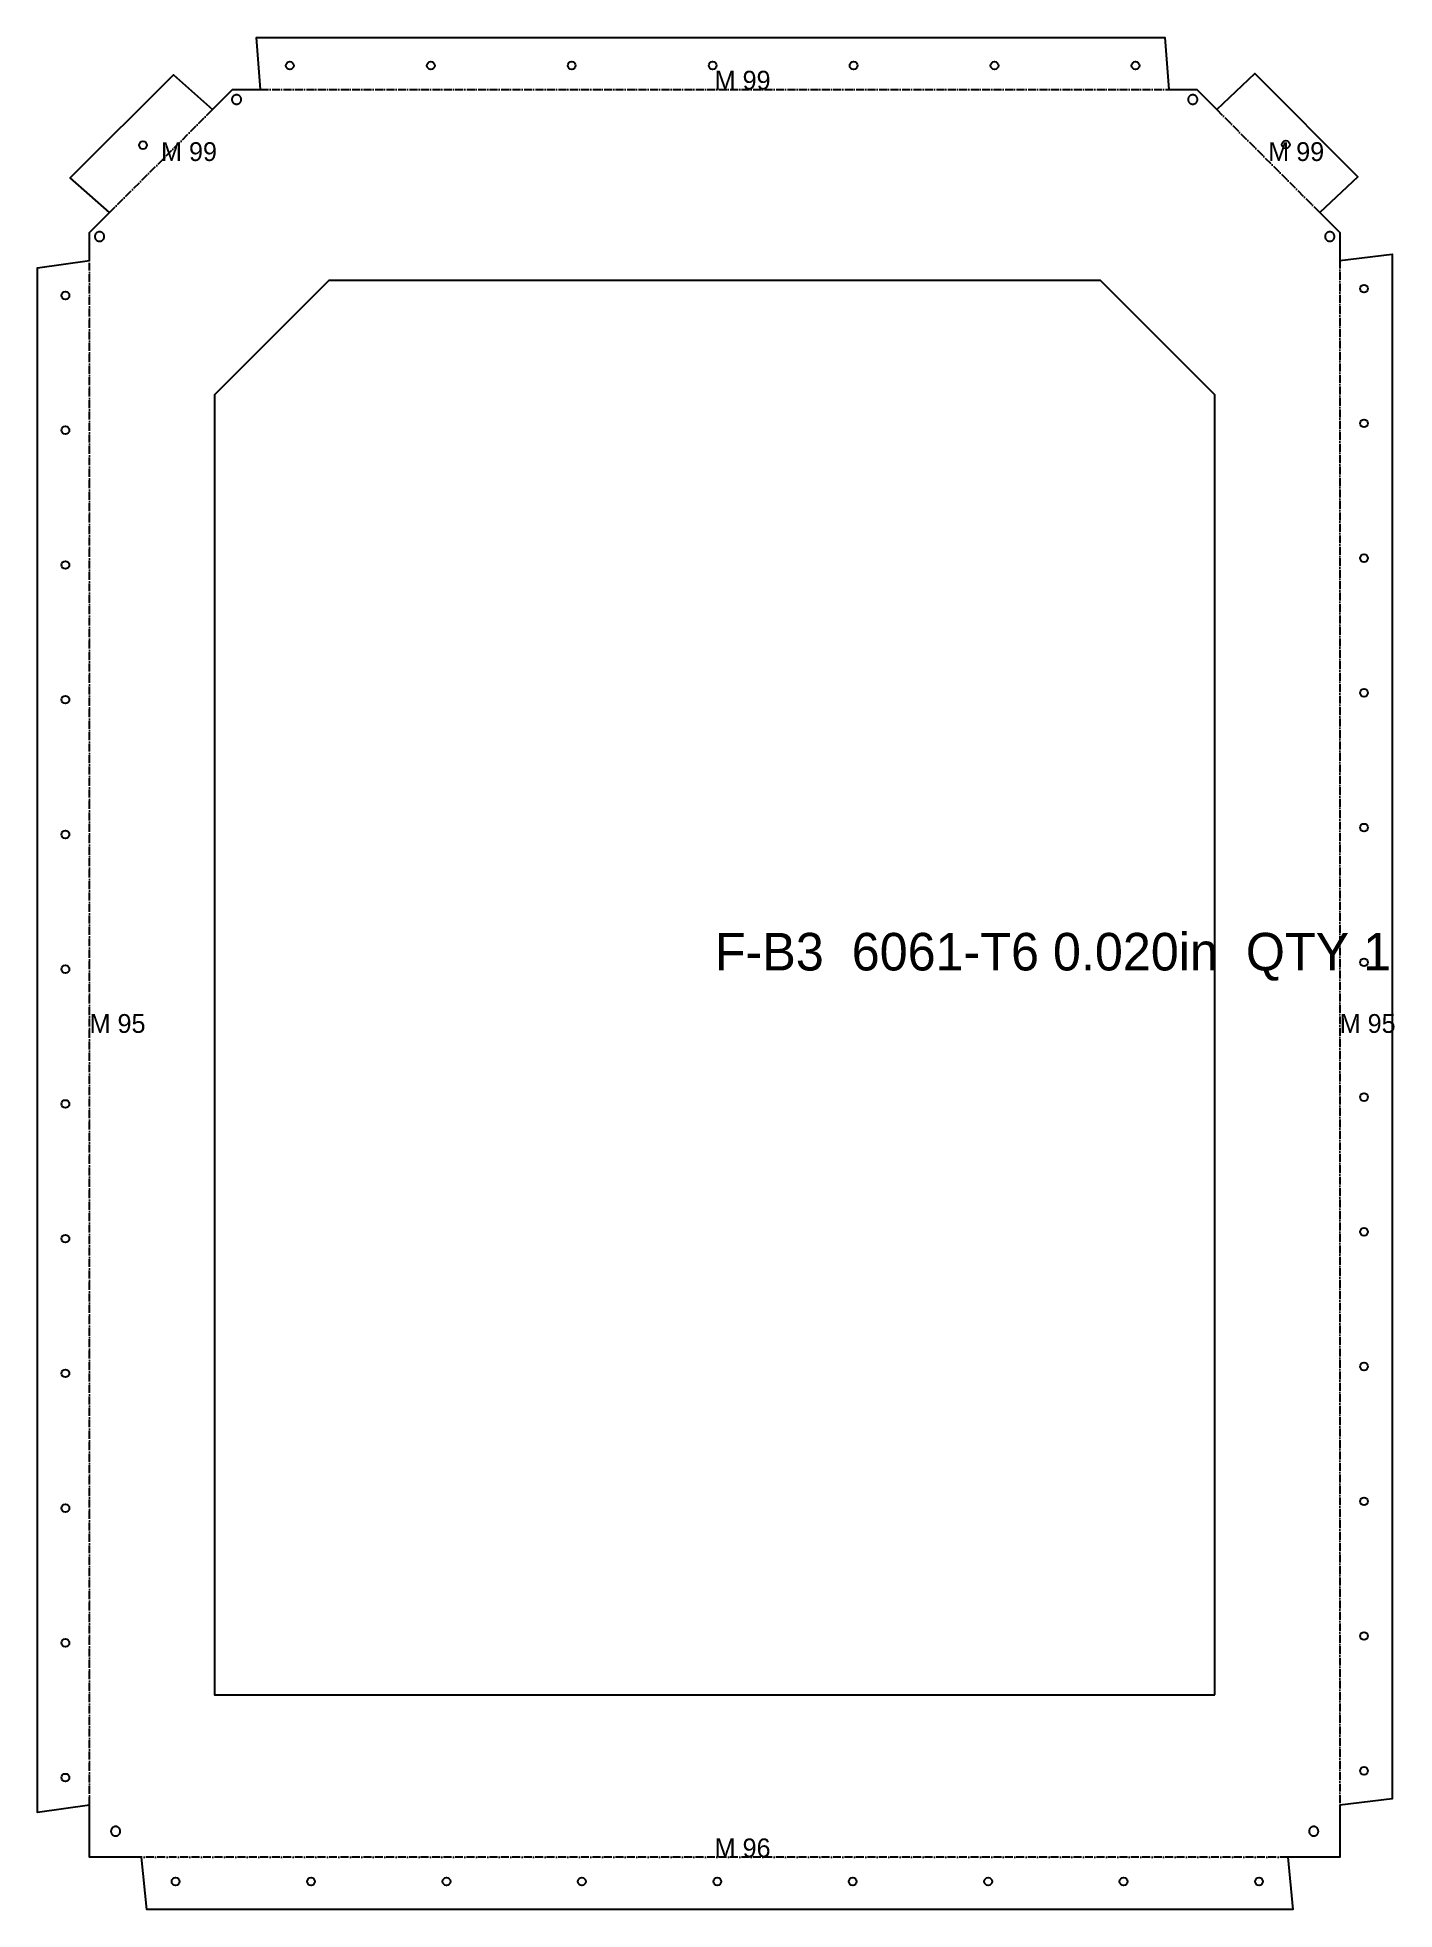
# Model space of a CAD drawing. Header units: millimetres. Extents: x -17 to 417, y -17 to 581.
import ezdxf

# ---------------------------------------------------------------- set-up
doc = ezdxf.new("R2010")
doc.units = ezdxf.units.MM
doc.linetypes.add('DASHDOT', pattern=[3.556, 2.54, -0.508, 0, -0.508])
for name, color, linetype in [('CUT', 7, 'CONTINUOUS'), ('ETCH', 8, 'CONTINUOUS'), ('HOLE', 6, 'CONTINUOUS'), ('MOUNTAIN', 5, 'DASHDOT')]:
    doc.layers.add(name, color=color, linetype=linetype)

msp = doc.modelspace()

# ---------------------------------------------------------------- linework, layer by layer
at = {"layer": 'CUT'}
for points in [[(0, 509.74), (0, 518.7), (6.33, 525.03), (-6.16, 536.09), (26.77, 569.02), (39.27, 557.97), (45.6, 564.3), (54.56, 564.3), (53.26, 580.95), (343.15, 580.95), (344.44, 564.3), (353.4, 564.3), (359.73, 557.97), (371.86, 569.42), (404.79, 536.48), (392.67, 525.03), (399, 518.7), (399, 509.74), (415.7, 511.76), (415.7, 18.62), (399, 16.6), (399, 0), (382.4, 0), (384.08, -16.69), (18.28, -16.69), (16.6, 0), (0, 0), (0, 16.6), (-16.65, 14.25), (-16.65, 507.39), (0, 509.74)], [(48.38, 561.43), (48.35, 561.57), (48.3, 561.71), (48.23, 561.84), (48.16, 561.97), (48.07, 562.09), (47.97, 562.19), (47.86, 562.29), (47.74, 562.38), (47.62, 562.46), (47.49, 562.52), (47.35, 562.57), (47.2, 562.6), (47.06, 562.63), (46.91, 562.63), (46.76, 562.63), (46.62, 562.6), (46.48, 562.57), (46.34, 562.52), (46.2, 562.46), (46.08, 562.38), (45.96, 562.29), (45.85, 562.19), (45.75, 562.09), (45.66, 561.97), (45.59, 561.84), (45.53, 561.71), (45.48, 561.57), (45.44, 561.43), (45.42, 561.28), (45.41, 561.13), (45.42, 560.99), (45.44, 560.84), (45.48, 560.7), (45.53, 560.56), (45.59, 560.43), (45.66, 560.3), (45.75, 560.18), (45.85, 560.07), (45.96, 559.97), (46.08, 559.89), (46.2, 559.81), (46.34, 559.75), (46.48, 559.7), (46.62, 559.66), (46.76, 559.64), (46.91, 559.63), (47.06, 559.64), (47.2, 559.66), (47.35, 559.7), (47.49, 559.75), (47.62, 559.81), (47.74, 559.89), (47.86, 559.97), (47.97, 560.07), (48.07, 560.18), (48.16, 560.3), (48.23, 560.43), (48.3, 560.56), (48.35, 560.7), (48.38, 560.84), (48.4, 560.99), (48.41, 561.13), (48.4, 561.28), (48.38, 561.43)], [(353.52, 561.57), (353.47, 561.71), (353.41, 561.84), (353.34, 561.97), (353.25, 562.09), (353.15, 562.19), (353.04, 562.29), (352.92, 562.38), (352.8, 562.46), (352.66, 562.52), (352.52, 562.57), (352.38, 562.6), (352.24, 562.63), (352.09, 562.63), (351.94, 562.63), (351.8, 562.6), (351.65, 562.57), (351.51, 562.52), (351.38, 562.46), (351.26, 562.38), (351.14, 562.29), (351.03, 562.19), (350.93, 562.09), (350.84, 561.97), (350.77, 561.84), (350.7, 561.71), (350.65, 561.57), (350.62, 561.43), (350.6, 561.28), (350.59, 561.13), (350.6, 560.99), (350.62, 560.84), (350.65, 560.7), (350.7, 560.56), (350.77, 560.43), (350.84, 560.3), (350.93, 560.18), (351.03, 560.07), (351.14, 559.97), (351.26, 559.89), (351.38, 559.81), (351.51, 559.75), (351.65, 559.7), (351.8, 559.66), (351.94, 559.64), (352.09, 559.63), (352.24, 559.64), (352.38, 559.66), (352.52, 559.7), (352.66, 559.75), (352.8, 559.81), (352.92, 559.89), (353.04, 559.97), (353.15, 560.07), (353.25, 560.18), (353.34, 560.3), (353.41, 560.43), (353.47, 560.56), (353.52, 560.7), (353.56, 560.84), (353.58, 560.99), (353.59, 561.13), (353.58, 561.28), (353.56, 561.43), (353.52, 561.57)], [(4.66, 517.54), (4.64, 517.68), (4.6, 517.82), (4.55, 517.96), (4.49, 518.1), (4.41, 518.22), (4.33, 518.34), (4.23, 518.45), (4.12, 518.55), (4, 518.64), (3.87, 518.71), (3.74, 518.77), (3.6, 518.82), (3.46, 518.86), (3.31, 518.88), (3.17, 518.89), (3.02, 518.88), (2.87, 518.86), (2.73, 518.82), (2.59, 518.77), (2.46, 518.71), (2.33, 518.64), (2.21, 518.55), (2.11, 518.45), (2.01, 518.34), (1.92, 518.22), (1.84, 518.1), (1.78, 517.96), (1.73, 517.82), (1.7, 517.68), (1.67, 517.54), (1.67, 517.39), (1.67, 517.24), (1.7, 517.1), (1.73, 516.95), (1.78, 516.81), (1.84, 516.68), (1.92, 516.56), (2.01, 516.44), (2.11, 516.33), (2.21, 516.23), (2.33, 516.14), (2.46, 516.07), (2.59, 516), (2.73, 515.95), (2.87, 515.92), (3.02, 515.9), (3.17, 515.89), (3.31, 515.9), (3.46, 515.92), (3.6, 515.95), (3.74, 516), (3.87, 516.07), (4, 516.14), (4.12, 516.23), (4.23, 516.33), (4.33, 516.44), (4.41, 516.56), (4.49, 516.68), (4.55, 516.81), (4.6, 516.95), (4.64, 517.1), (4.66, 517.24), (4.67, 517.39), (4.66, 517.54)], [(397.22, 517.96), (397.16, 518.1), (397.08, 518.22), (396.99, 518.34), (396.89, 518.45), (396.79, 518.55), (396.67, 518.64), (396.54, 518.71), (396.41, 518.77), (396.27, 518.82), (396.13, 518.86), (395.98, 518.88), (395.83, 518.89), (395.69, 518.88), (395.54, 518.86), (395.4, 518.82), (395.26, 518.77), (395.13, 518.71), (395, 518.64), (394.88, 518.55), (394.77, 518.45), (394.67, 518.34), (394.59, 518.22), (394.51, 518.1), (394.45, 517.96), (394.4, 517.82), (394.36, 517.68), (394.34, 517.54), (394.33, 517.39), (394.34, 517.24), (394.36, 517.1), (394.4, 516.95), (394.45, 516.81), (394.51, 516.68), (394.59, 516.56), (394.67, 516.44), (394.77, 516.33), (394.88, 516.23), (395, 516.14), (395.13, 516.07), (395.26, 516), (395.4, 515.95), (395.54, 515.92), (395.69, 515.9), (395.83, 515.89), (395.98, 515.9), (396.13, 515.92), (396.27, 515.95), (396.41, 516), (396.54, 516.07), (396.67, 516.14), (396.79, 516.23), (396.89, 516.33), (396.99, 516.44), (397.08, 516.56), (397.16, 516.68), (397.22, 516.81), (397.27, 516.95), (397.3, 517.1), (397.33, 517.24), (397.33, 517.39), (397.33, 517.54), (397.3, 517.68), (397.27, 517.82), (397.22, 517.96)], [(359.1, 51.87), (359.1, 466.83), (322.62, 503.31), (76.38, 503.31), (39.9, 466.83), (39.9, 51.87), (359.1, 51.87)], [(9.62, 9.01), (9.55, 9.14), (9.46, 9.25), (9.36, 9.36), (9.25, 9.46), (9.14, 9.55), (9.01, 9.62), (8.88, 9.69), (8.74, 9.74), (8.59, 9.77), (8.45, 9.79), (8.3, 9.8), (8.15, 9.79), (8.01, 9.77), (7.87, 9.74), (7.73, 9.69), (7.59, 9.62), (7.47, 9.55), (7.35, 9.46), (7.24, 9.36), (7.14, 9.25), (7.05, 9.14), (6.98, 9.01), (6.92, 8.88), (6.87, 8.74), (6.83, 8.59), (6.81, 8.45), (6.8, 8.3), (6.81, 8.15), (6.83, 8.01), (6.87, 7.87), (6.92, 7.73), (6.98, 7.59), (7.05, 7.47), (7.14, 7.35), (7.24, 7.24), (7.35, 7.14), (7.47, 7.05), (7.59, 6.98), (7.73, 6.92), (7.87, 6.87), (8.01, 6.83), (8.15, 6.81), (8.3, 6.8), (8.45, 6.81), (8.59, 6.83), (8.74, 6.87), (8.88, 6.92), (9.01, 6.98), (9.14, 7.05), (9.25, 7.14), (9.36, 7.24), (9.46, 7.35), (9.55, 7.47), (9.62, 7.59), (9.69, 7.73), (9.74, 7.87), (9.77, 8.01), (9.79, 8.15), (9.8, 8.3), (9.79, 8.45), (9.77, 8.59), (9.74, 8.74), (9.69, 8.88), (9.62, 9.01)], [(391.95, 9.14), (391.86, 9.25), (391.76, 9.36), (391.65, 9.46), (391.53, 9.55), (391.41, 9.62), (391.27, 9.69), (391.13, 9.74), (390.99, 9.77), (390.85, 9.79), (390.7, 9.8), (390.55, 9.79), (390.41, 9.77), (390.26, 9.74), (390.12, 9.69), (389.99, 9.62), (389.86, 9.55), (389.75, 9.46), (389.64, 9.36), (389.54, 9.25), (389.45, 9.14), (389.38, 9.01), (389.31, 8.88), (389.26, 8.74), (389.23, 8.59), (389.21, 8.45), (389.2, 8.3), (389.21, 8.15), (389.23, 8.01), (389.26, 7.87), (389.31, 7.73), (389.38, 7.59), (389.45, 7.47), (389.54, 7.35), (389.64, 7.24), (389.75, 7.14), (389.86, 7.05), (389.99, 6.98), (390.12, 6.92), (390.26, 6.87), (390.41, 6.83), (390.55, 6.81), (390.7, 6.8), (390.85, 6.81), (390.99, 6.83), (391.13, 6.87), (391.27, 6.92), (391.41, 6.98), (391.53, 7.05), (391.65, 7.14), (391.76, 7.24), (391.86, 7.35), (391.95, 7.47), (392.02, 7.59), (392.08, 7.73), (392.13, 7.87), (392.17, 8.01), (392.19, 8.15), (392.2, 8.3), (392.19, 8.45), (392.17, 8.59), (392.13, 8.74), (392.08, 8.88), (392.02, 9.01), (391.95, 9.14)]]:
    msp.add_lwpolyline(points, close=True, dxfattribs=at)
at = {"layer": 'HOLE'}
for centre in [(63.91, 571.97), (108.89, 571.97), (153.87, 571.97), (198.85, 571.97), (243.84, 571.97), (288.82, 571.97), (333.8, 571.97), (17.02, 546.56), (381.8, 546.76), (-7.73, 498.57), (406.75, 500.75), (-7.73, 455.56), (406.75, 457.74), (-7.73, 412.54), (406.75, 414.72), (-7.73, 369.53), (406.75, 371.71), (406.75, 328.7), (-7.73, 326.52), (406.75, 285.69), (-7.73, 283.5), (-7.73, 240.49), (406.75, 242.67), (-7.73, 197.48), (406.75, 199.66), (-7.73, 154.47), (406.75, 156.65), (406.75, 113.64), (-7.73, 111.45), (406.75, 70.62), (-7.73, 68.44), (-7.73, 25.43), (406.75, 27.61), (27.44, -7.73), (70.67, -7.73), (113.89, -7.73), (157.12, -7.73), (200.34, -7.73), (243.56, -7.73), (286.79, -7.73), (330.01, -7.73), (373.24, -7.73)]:
    msp.add_circle(centre, 1.25, dxfattribs=at)
at = {"layer": 'MOUNTAIN'}
for p, q in [((54.56, 564.3), (344.44, 564.3)), ((6.33, 525.03), (39.27, 557.97)), ((359.73, 557.97), (392.67, 525.03)), ((0, 16.6), (0, 509.74)), ((399, 509.74), (399, 16.6)), ((382.4, 0), (16.6, 0))]:
    msp.add_line(p, q, dxfattribs=at)

# ---------------------------------------------------------------- texts
at = {"layer": 'ETCH'}
for s, height, p in [('M 99', 6, (199.5, 564.3)), ('M 99', 6, (22.8, 541.5)), ('M 99', 6, (376.2, 541.5)), ('F-B3  6061-T6 0.020in  QTY 1', 12, (199.56, 283.09)), ('M 95', 6, (0, 263.17)), ('M 95', 6, (399, 263.17)), ('M 96', 6, (199.5, 0))]:
    msp.add_text(s, height=height, dxfattribs=at).set_placement(p)

doc.saveas('drawing.dxf')
